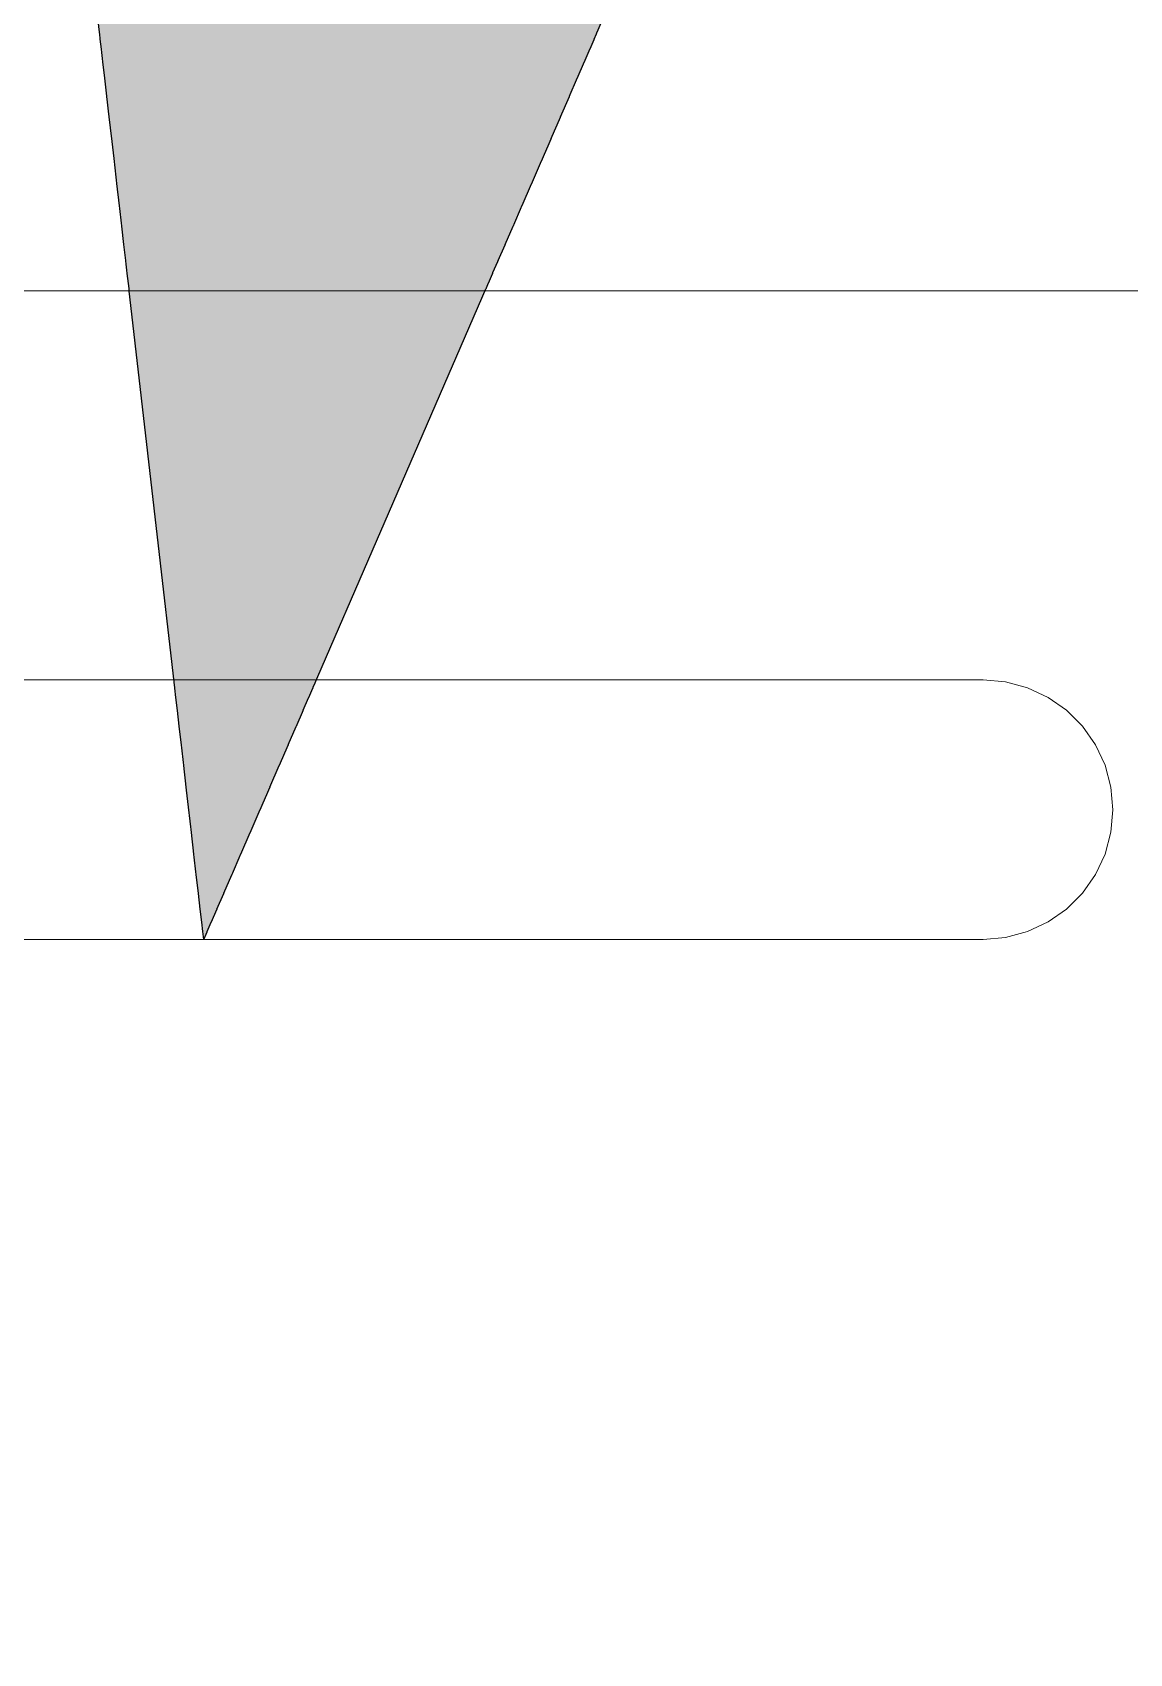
# Model space of a CAD drawing. Header units: metres. Extents: x 0.016 to 0.481, y 0.015 to 0.69.
# Drawn here: x 0.165476 to 0.168859, y 0.244778 to 0.249778 of the extents above; entities that cross this region are included whole.
import ezdxf
from ezdxf.xclip import XClip

# ---------------------------------------------------------------- set-up
doc = ezdxf.new("R2010")
doc.units = ezdxf.units.M
doc.header["$MEASUREMENT"] = 0
doc.header["$XCLIPFRAME"] = 0
doc.linetypes.add('Wipeout_Contour', pattern=[1, 0, -1])
for name, color, linetype in [('Dibujo & Figuras', 7, 'Continuous'), ('Nuevo_Estructura - Carga', 7, 'Continuous'), ('Nuevo_Interior - Escaleras & Barandillas', 7, 'Continuous')]:
    doc.layers.add(name, color=color, linetype=linetype)
doc.layers.add('Nuevo_Interior - Escaleras & Barandillas_Pluma_Nº__11', color=171, linetype='Continuous', lineweight=18)
doc.layers.add('Nuevo_Notas - Etiquetas_Pluma_Nº__45', color=7, linetype='Continuous', lineweight=25, true_color=0x40a5ff)

# ---------------------------------------------------------------- blocks, each defined once
blk = doc.blocks.new('Dibujo_1_1', base_point=(0.1429257, 0.2267809))
at = {"color": 254, "linetype": 'Wipeout_Contour', "lineweight": 0, "ltscale": 2.949589}
blk.add_wipeout([(0.1691169, 0.249005), (0.1502161, 0.249005), (0.1502341, 0.2489869), (0.1691125, 0.2489869)], dxfattribs=at).dxf.layer = 'Nuevo_Interior - Escaleras & Barandillas'
at = {"color": 254, "linetype": 'Wipeout_Contour', "lineweight": 0, "ltscale": 2.561162}
blk.add_wipeout([(0.1685241, 0.2477567), (0.1685447, 0.2477567), (0.1684773, 0.2477748), (0.1684585, 0.2477748)], dxfattribs=at).dxf.layer = 'Nuevo_Interior - Escaleras & Barandillas'
at = {"color": 254, "linetype": 'Wipeout_Contour', "lineweight": 0, "ltscale": 2.719472}
blk.add_wipeout([(0.1687746, 0.2473114), (0.1688018, 0.2473114), (0.1688079, 0.2473809), (0.1687805, 0.2473809)], dxfattribs=at).dxf.layer = 'Nuevo_Interior - Escaleras & Barandillas'
at = {"color": 254, "linetype": 'Wipeout_Contour', "lineweight": 0, "ltscale": 2.949045}
blk.add_wipeout([(0.1501866, 0.2490345), (0.1502161, 0.249005), (0.1691169, 0.249005), (0.169121, 0.2490345)], dxfattribs=at).dxf.layer = 'Nuevo_Interior - Escaleras & Barandillas'
at = {"color": 254, "linetype": 'Wipeout_Contour', "lineweight": 0, "ltscale": 2.539612}
blk.add_wipeout([(0.1685857, 0.2477273), (0.1686079, 0.2477273), (0.1685447, 0.2477567), (0.1685241, 0.2477567)], dxfattribs=at).dxf.layer = 'Nuevo_Interior - Escaleras & Barandillas'
at = {"color": 254, "linetype": 'Wipeout_Contour', "lineweight": 0, "ltscale": 2.733396}
blk.add_wipeout([(0.1687805, 0.2473809), (0.1688079, 0.2473809), (0.1688018, 0.2474503), (0.1687746, 0.2474503)], dxfattribs=at).dxf.layer = 'Nuevo_Interior - Escaleras & Barandillas'
at = {"color": 254, "linetype": 'Wipeout_Contour', "lineweight": 0, "ltscale": 2.591719}
blk.add_wipeout([(0.168757, 0.2472441), (0.1687837, 0.2472441), (0.1688018, 0.2473114), (0.1687746, 0.2473114)], dxfattribs=at).dxf.layer = 'Nuevo_Interior - Escaleras & Barandillas'
at = {"color": 254, "linetype": 'Wipeout_Contour', "lineweight": 0, "ltscale": 2.948561}
blk.add_wipeout([(0.1501466, 0.2490745), (0.1501866, 0.2490345), (0.169121, 0.2490345), (0.1691248, 0.2490745)], dxfattribs=at).dxf.layer = 'Nuevo_Interior - Escaleras & Barandillas'
at = {"color": 254, "linetype": 'Wipeout_Contour', "lineweight": 0, "ltscale": 2.50946}
blk.add_wipeout([(0.1684604, 0.2477567), (0.1685241, 0.2477567), (0.1684585, 0.2477748), (0.1684016, 0.2477748)], dxfattribs=at).dxf.layer = 'Nuevo_Interior - Escaleras & Barandillas'
at = {"color": 254, "linetype": 'Wipeout_Contour', "lineweight": 0, "ltscale": 2.516794}
blk.add_wipeout([(0.1686413, 0.2476873), (0.168665, 0.2476873), (0.1686079, 0.2477273), (0.1685857, 0.2477273)], dxfattribs=at).dxf.layer = 'Nuevo_Interior - Escaleras & Barandillas'
at = {"color": 254, "linetype": 'Wipeout_Contour', "lineweight": 0, "ltscale": 2.868335}
blk.add_wipeout([(0.168685, 0.2473114), (0.1687746, 0.2473114), (0.1687805, 0.2473809), (0.1686903, 0.2473809)], dxfattribs=at).dxf.layer = 'Nuevo_Interior - Escaleras & Barandillas'
at = {"color": 254, "linetype": 'Wipeout_Contour', "lineweight": 0, "ltscale": 2.617195}
blk.add_wipeout([(0.1687283, 0.2471809), (0.1687543, 0.2471809), (0.1687837, 0.2472441), (0.168757, 0.2472441)], dxfattribs=at).dxf.layer = 'Nuevo_Interior - Escaleras & Barandillas'
at = {"color": 254, "linetype": 'Wipeout_Contour', "lineweight": 0, "ltscale": 2.948152}
blk.add_wipeout([(0.169128, 0.2491238), (0.1500973, 0.2491238), (0.1501466, 0.2490745), (0.1691248, 0.2490745)], dxfattribs=at).dxf.layer = 'Nuevo_Interior - Escaleras & Barandillas'
at = {"color": 254, "linetype": 'Wipeout_Contour', "lineweight": 0, "ltscale": 2.524191}
blk.add_wipeout([(0.1685156, 0.2477273), (0.1685857, 0.2477273), (0.1685241, 0.2477567), (0.1684604, 0.2477567)], dxfattribs=at).dxf.layer = 'Nuevo_Interior - Escaleras & Barandillas'
at = {"color": 254, "linetype": 'Wipeout_Contour', "lineweight": 0, "ltscale": 2.495271}
blk.add_wipeout([(0.1686894, 0.247638), (0.1687143, 0.247638), (0.168665, 0.2476873), (0.1686413, 0.2476873)], dxfattribs=at).dxf.layer = 'Nuevo_Interior - Escaleras & Barandillas'
at = {"color": 254, "linetype": 'Wipeout_Contour', "lineweight": 0, "ltscale": 2.74377}
blk.add_wipeout([(0.1686692, 0.2472441), (0.168757, 0.2472441), (0.1687746, 0.2473114), (0.168685, 0.2473114)], dxfattribs=at).dxf.layer = 'Nuevo_Interior - Escaleras & Barandillas'
at = {"color": 254, "linetype": 'Wipeout_Contour', "lineweight": 0, "ltscale": 2.66338}
blk.add_wipeout([(0.1686894, 0.2471238), (0.1687143, 0.2471238), (0.1687543, 0.2471809), (0.1687283, 0.2471809)], dxfattribs=at).dxf.layer = 'Nuevo_Interior - Escaleras & Barandillas'
at = {"color": 254, "linetype": 'Wipeout_Contour', "lineweight": 0, "ltscale": 2.94783}
blk.add_wipeout([(0.1691306, 0.2491809), (0.1500402, 0.2491809), (0.1500973, 0.2491238), (0.169128, 0.2491238)], dxfattribs=at).dxf.layer = 'Nuevo_Interior - Escaleras & Barandillas'
at = {"color": 254, "linetype": 'Wipeout_Contour', "lineweight": 0, "ltscale": 2.598814}
blk.add_wipeout([(0.168359, 0.2477567), (0.1684604, 0.2477567), (0.1684016, 0.2477748), (0.168311, 0.2477748)], dxfattribs=at).dxf.layer = 'Nuevo_Interior - Escaleras & Barandillas'
at = {"color": 254, "linetype": 'Wipeout_Contour', "lineweight": 0, "ltscale": 2.546295}
blk.add_wipeout([(0.1685655, 0.2476873), (0.1686413, 0.2476873), (0.1685857, 0.2477273), (0.1685156, 0.2477273)], dxfattribs=at).dxf.layer = 'Nuevo_Interior - Escaleras & Barandillas'
at = {"color": 254, "linetype": 'Wipeout_Contour', "lineweight": 0, "ltscale": 2.481039}
blk.add_wipeout([(0.1687283, 0.2475809), (0.1687543, 0.2475809), (0.1687143, 0.247638), (0.1686894, 0.247638)], dxfattribs=at).dxf.layer = 'Nuevo_Interior - Escaleras & Barandillas'
at = {"color": 254, "linetype": 'Wipeout_Contour', "lineweight": 0, "ltscale": 2.665137}
blk.add_wipeout([(0.1686435, 0.2471809), (0.1687283, 0.2471809), (0.168757, 0.2472441), (0.1686692, 0.2472441)], dxfattribs=at).dxf.layer = 'Nuevo_Interior - Escaleras & Barandillas'
at = {"color": 254, "linetype": 'Wipeout_Contour', "lineweight": 0, "ltscale": 2.7067}
blk.add_wipeout([(0.1686413, 0.2470744), (0.168665, 0.2470744), (0.1687143, 0.2471238), (0.1686894, 0.2471238)], dxfattribs=at).dxf.layer = 'Nuevo_Interior - Escaleras & Barandillas'
at = {"color": 254, "linetype": 'Wipeout_Contour', "lineweight": 0, "ltscale": 2.947605}
blk.add_wipeout([(0.149977, 0.2492441), (0.1500402, 0.2491809), (0.1691306, 0.2491809), (0.1691326, 0.2492441)], dxfattribs=at).dxf.layer = 'Nuevo_Interior - Escaleras & Barandillas'
at = {"color": 254, "linetype": 'Wipeout_Contour', "lineweight": 0, "ltscale": 2.624194}
blk.add_wipeout([(0.1684041, 0.2477273), (0.1685156, 0.2477273), (0.1684604, 0.2477567), (0.168359, 0.2477567)], dxfattribs=at).dxf.layer = 'Nuevo_Interior - Escaleras & Barandillas'
at = {"color": 254, "linetype": 'Wipeout_Contour', "lineweight": 0, "ltscale": 2.577602}
blk.add_wipeout([(0.1686086, 0.247638), (0.1686894, 0.247638), (0.1686413, 0.2476873), (0.1685655, 0.2476873)], dxfattribs=at).dxf.layer = 'Nuevo_Interior - Escaleras & Barandillas'
at = {"color": 254, "linetype": 'Wipeout_Contour', "lineweight": 0, "ltscale": 2.487458}
blk.add_wipeout([(0.168757, 0.2475177), (0.1687837, 0.2475177), (0.1687543, 0.2475809), (0.1687283, 0.2475809)], dxfattribs=at).dxf.layer = 'Nuevo_Interior - Escaleras & Barandillas'
at = {"color": 254, "linetype": 'Wipeout_Contour', "lineweight": 0, "ltscale": 2.622025}
blk.add_wipeout([(0.1686086, 0.2471238), (0.1686894, 0.2471238), (0.1687283, 0.2471809), (0.1686435, 0.2471809)], dxfattribs=at).dxf.layer = 'Nuevo_Interior - Escaleras & Barandillas'
at = {"color": 254, "linetype": 'Wipeout_Contour', "lineweight": 0, "ltscale": 2.743835}
blk.add_wipeout([(0.1685857, 0.2470345), (0.1686079, 0.2470345), (0.168665, 0.2470744), (0.1686413, 0.2470744)], dxfattribs=at).dxf.layer = 'Nuevo_Interior - Escaleras & Barandillas'
at = {"color": 254, "linetype": 'Wipeout_Contour', "lineweight": 0, "ltscale": 2.947481}
blk.add_wipeout([(0.1499097, 0.2493114), (0.149977, 0.2492441), (0.1691326, 0.2492441), (0.1691337, 0.2493114)], dxfattribs=at).dxf.layer = 'Nuevo_Interior - Escaleras & Barandillas'
at = {"color": 254, "linetype": 'Wipeout_Contour', "lineweight": 0, "ltscale": 2.696485}
blk.add_wipeout([(0.1681929, 0.2477748), (0.1682269, 0.2477567), (0.168359, 0.2477567), (0.168311, 0.2477748)], dxfattribs=at).dxf.layer = 'Nuevo_Interior - Escaleras & Barandillas'
at = {"color": 254, "linetype": 'Wipeout_Contour', "lineweight": 0, "ltscale": 2.654194}
blk.add_wipeout([(0.1685156, 0.2477273), (0.1684041, 0.2477273), (0.1684448, 0.2476873), (0.1685655, 0.2476873)], dxfattribs=at).dxf.layer = 'Nuevo_Interior - Escaleras & Barandillas'
at = {"color": 254, "linetype": 'Wipeout_Contour', "lineweight": 0, "ltscale": 2.620844}
blk.add_wipeout([(0.1686435, 0.2475809), (0.1687283, 0.2475809), (0.1686894, 0.247638), (0.1686086, 0.247638)], dxfattribs=at).dxf.layer = 'Nuevo_Interior - Escaleras & Barandillas'
at = {"color": 254, "linetype": 'Wipeout_Contour', "lineweight": 0, "ltscale": 2.544442}
blk.add_wipeout([(0.1687746, 0.2474503), (0.1688018, 0.2474503), (0.1687837, 0.2475177), (0.168757, 0.2475177)], dxfattribs=at).dxf.layer = 'Nuevo_Interior - Escaleras & Barandillas'
at = {"color": 254, "linetype": 'Wipeout_Contour', "lineweight": 0, "ltscale": 2.604396}
blk.add_wipeout([(0.1685655, 0.2470744), (0.1686413, 0.2470744), (0.1686894, 0.2471238), (0.1686086, 0.2471238)], dxfattribs=at).dxf.layer = 'Nuevo_Interior - Escaleras & Barandillas'
at = {"color": 254, "linetype": 'Wipeout_Contour', "lineweight": 0, "ltscale": 2.775036}
blk.add_wipeout([(0.1685241, 0.247005), (0.1685447, 0.247005), (0.1686079, 0.2470345), (0.1685857, 0.2470345)], dxfattribs=at).dxf.layer = 'Nuevo_Interior - Escaleras & Barandillas'
at = {"color": 254, "linetype": 'Wipeout_Contour', "lineweight": 0, "ltscale": 2.947447}
blk.add_wipeout([(0.1498402, 0.2493809), (0.1499097, 0.2493114), (0.1691337, 0.2493114), (0.1691341, 0.2493809)], dxfattribs=at).dxf.layer = 'Nuevo_Interior - Escaleras & Barandillas'
at = {"color": 254, "linetype": 'Wipeout_Contour', "lineweight": 0, "ltscale": 2.721057}
blk.add_wipeout([(0.168359, 0.2477567), (0.1682269, 0.2477567), (0.1682588, 0.2477273), (0.1684041, 0.2477273)], dxfattribs=at).dxf.layer = 'Nuevo_Interior - Escaleras & Barandillas'
at = {"color": 254, "linetype": 'Wipeout_Contour', "lineweight": 0, "ltscale": 2.689527}
blk.add_wipeout([(0.1684448, 0.2476873), (0.16848, 0.247638), (0.1686086, 0.247638), (0.1685655, 0.2476873)], dxfattribs=at).dxf.layer = 'Nuevo_Interior - Escaleras & Barandillas'
at = {"color": 254, "linetype": 'Wipeout_Contour', "lineweight": 0, "ltscale": 2.6802}
blk.add_wipeout([(0.1686692, 0.2475177), (0.168757, 0.2475177), (0.1687283, 0.2475809), (0.1686435, 0.2475809)], dxfattribs=at).dxf.layer = 'Nuevo_Interior - Escaleras & Barandillas'
at = {"color": 254, "linetype": 'Wipeout_Contour', "lineweight": 0, "ltscale": 2.877114}
blk.add_wipeout([(0.1686903, 0.2473809), (0.1687805, 0.2473809), (0.1687746, 0.2474503), (0.168685, 0.2474503)], dxfattribs=at).dxf.layer = 'Nuevo_Interior - Escaleras & Barandillas'
at = {"color": 254, "linetype": 'Wipeout_Contour', "lineweight": 0, "ltscale": 2.603331}
blk.add_wipeout([(0.1685156, 0.2470345), (0.1685857, 0.2470345), (0.1686413, 0.2470744), (0.1685655, 0.2470744)], dxfattribs=at).dxf.layer = 'Nuevo_Interior - Escaleras & Barandillas'
at = {"color": 254, "linetype": 'Wipeout_Contour', "lineweight": 0, "ltscale": 2.801095}
blk.add_wipeout([(0.1684585, 0.2469869), (0.1684773, 0.2469869), (0.1685447, 0.247005), (0.1685241, 0.247005)], dxfattribs=at).dxf.layer = 'Nuevo_Interior - Escaleras & Barandillas'
at = {"color": 254, "linetype": 'Wipeout_Contour', "lineweight": 0, "ltscale": 2.946972}
blk.add_wipeout([(0.1108402, 0.2494503), (0.1108402, 0.2493809), (0.1691341, 0.2493809), (0.1691337, 0.2494503)], dxfattribs=at).dxf.layer = 'Nuevo_Interior - Escaleras & Barandillas'
at = {"color": 254, "linetype": 'Wipeout_Contour', "lineweight": 0, "ltscale": 2.798524}
blk.add_wipeout([(0.1680554, 0.2477748), (0.168073, 0.2477567), (0.1682269, 0.2477567), (0.1681929, 0.2477748)], dxfattribs=at).dxf.layer = 'Nuevo_Interior - Escaleras & Barandillas'
at = {"color": 254, "linetype": 'Wipeout_Contour', "lineweight": 0, "ltscale": 2.747888}
blk.add_wipeout([(0.1682588, 0.2477273), (0.1682876, 0.2476873), (0.1684448, 0.2476873), (0.1684041, 0.2477273)], dxfattribs=at).dxf.layer = 'Nuevo_Interior - Escaleras & Barandillas'
at = {"color": 254, "linetype": 'Wipeout_Contour', "lineweight": 0, "ltscale": 2.731193}
blk.add_wipeout([(0.16848, 0.247638), (0.1685085, 0.2475809), (0.1686435, 0.2475809), (0.1686086, 0.247638)], dxfattribs=at).dxf.layer = 'Nuevo_Interior - Escaleras & Barandillas'
at = {"color": 254, "linetype": 'Wipeout_Contour', "lineweight": 0, "ltscale": 2.762175}
blk.add_wipeout([(0.168685, 0.2474503), (0.1687746, 0.2474503), (0.168757, 0.2475177), (0.1686692, 0.2475177)], dxfattribs=at).dxf.layer = 'Nuevo_Interior - Escaleras & Barandillas'
at = {"color": 254, "linetype": 'Wipeout_Contour', "lineweight": 0, "ltscale": 2.904565}
blk.add_wipeout([(0.1685467, 0.2473809), (0.1685424, 0.2473114), (0.168685, 0.2473114), (0.1686903, 0.2473809)], dxfattribs=at).dxf.layer = 'Nuevo_Interior - Escaleras & Barandillas'
at = {"color": 254, "linetype": 'Wipeout_Contour', "lineweight": 0, "ltscale": 2.612336}
blk.add_wipeout([(0.1684604, 0.247005), (0.1685241, 0.247005), (0.1685857, 0.2470345), (0.1685156, 0.2470345)], dxfattribs=at).dxf.layer = 'Nuevo_Interior - Escaleras & Barandillas'
at = {"color": 254, "linetype": 'Wipeout_Contour', "lineweight": 0, "ltscale": 2.947016}
blk.add_wipeout([(0.1108402, 0.2494503), (0.1691337, 0.2494503), (0.1691326, 0.2495177), (0.1108402, 0.2495177)], dxfattribs=at).dxf.layer = 'Nuevo_Interior - Escaleras & Barandillas'
at = {"color": 254, "linetype": 'Wipeout_Contour', "lineweight": 0, "ltscale": 2.816205}
blk.add_wipeout([(0.1680895, 0.2477273), (0.1682588, 0.2477273), (0.1682269, 0.2477567), (0.168073, 0.2477567)], dxfattribs=at).dxf.layer = 'Nuevo_Interior - Escaleras & Barandillas'
at = {"color": 254, "linetype": 'Wipeout_Contour', "lineweight": 0, "ltscale": 2.77719}
blk.add_wipeout([(0.1683124, 0.247638), (0.16848, 0.247638), (0.1684448, 0.2476873), (0.1682876, 0.2476873)], dxfattribs=at).dxf.layer = 'Nuevo_Interior - Escaleras & Barandillas'
at = {"color": 254, "linetype": 'Wipeout_Contour', "lineweight": 0, "ltscale": 2.78056}
blk.add_wipeout([(0.1685085, 0.2475809), (0.1685295, 0.2475177), (0.1686692, 0.2475177), (0.1686435, 0.2475809)], dxfattribs=at).dxf.layer = 'Nuevo_Interior - Escaleras & Barandillas'
at = {"color": 254, "linetype": 'Wipeout_Contour', "lineweight": 0, "ltscale": 2.91062}
blk.add_wipeout([(0.1685424, 0.2474503), (0.1685467, 0.2473809), (0.1686903, 0.2473809), (0.168685, 0.2474503)], dxfattribs=at).dxf.layer = 'Nuevo_Interior - Escaleras & Barandillas'
at = {"color": 254, "linetype": 'Wipeout_Contour', "lineweight": 0, "ltscale": 2.823504}
blk.add_wipeout([(0.1685424, 0.2473114), (0.1685295, 0.2472441), (0.1686692, 0.2472441), (0.168685, 0.2473114)], dxfattribs=at).dxf.layer = 'Nuevo_Interior - Escaleras & Barandillas'
at = {"color": 254, "linetype": 'Wipeout_Contour', "lineweight": 0, "ltscale": 2.627286}
blk.add_wipeout([(0.1684016, 0.2469869), (0.1684585, 0.2469869), (0.1685241, 0.247005), (0.1684604, 0.247005)], dxfattribs=at).dxf.layer = 'Nuevo_Interior - Escaleras & Barandillas'
at = {"color": 254, "linetype": 'Wipeout_Contour', "lineweight": 0, "ltscale": 2.947059}
blk.add_wipeout([(0.1108402, 0.2495809), (0.1108402, 0.2495177), (0.1691326, 0.2495177), (0.1691306, 0.2495809)], dxfattribs=at).dxf.layer = 'Nuevo_Interior - Escaleras & Barandillas'
at = {"color": 254, "linetype": 'Wipeout_Contour', "lineweight": 0, "ltscale": 2.888174}
blk.add_wipeout([(0.1679169, 0.2477567), (0.168073, 0.2477567), (0.1680554, 0.2477748), (0.1679124, 0.2477748)], dxfattribs=at).dxf.layer = 'Nuevo_Interior - Escaleras & Barandillas'
at = {"color": 254, "linetype": 'Wipeout_Contour', "lineweight": 0, "ltscale": 2.834524}
blk.add_wipeout([(0.1681044, 0.2476873), (0.1682876, 0.2476873), (0.1682588, 0.2477273), (0.1680895, 0.2477273)], dxfattribs=at).dxf.layer = 'Nuevo_Interior - Escaleras & Barandillas'
at = {"color": 254, "linetype": 'Wipeout_Contour', "lineweight": 0, "ltscale": 2.809292}
blk.add_wipeout([(0.1683326, 0.2475809), (0.1685085, 0.2475809), (0.16848, 0.247638), (0.1683124, 0.247638)], dxfattribs=at).dxf.layer = 'Nuevo_Interior - Escaleras & Barandillas'
at = {"color": 254, "linetype": 'Wipeout_Contour', "lineweight": 0, "ltscale": 2.839507}
blk.add_wipeout([(0.1685295, 0.2475177), (0.1685424, 0.2474503), (0.168685, 0.2474503), (0.1686692, 0.2475177)], dxfattribs=at).dxf.layer = 'Nuevo_Interior - Escaleras & Barandillas'
at = {"color": 254, "linetype": 'Wipeout_Contour', "lineweight": 0, "ltscale": 2.923168}
blk.add_wipeout([(0.1683566, 0.2473114), (0.1685424, 0.2473114), (0.1685467, 0.2473809), (0.1683596, 0.2473809)], dxfattribs=at).dxf.layer = 'Nuevo_Interior - Escaleras & Barandillas'
at = {"color": 254, "linetype": 'Wipeout_Contour', "lineweight": 0, "ltscale": 2.758197}
blk.add_wipeout([(0.1685295, 0.2472441), (0.1685085, 0.2471809), (0.1686435, 0.2471809), (0.1686692, 0.2472441)], dxfattribs=at).dxf.layer = 'Nuevo_Interior - Escaleras & Barandillas'
at = {"color": 254, "linetype": 'Wipeout_Contour', "lineweight": 0, "ltscale": 2.947098}
blk.add_wipeout([(0.169128, 0.249638), (0.1108402, 0.249638), (0.1108402, 0.2495809), (0.1691306, 0.2495809)], dxfattribs=at).dxf.layer = 'Nuevo_Interior - Escaleras & Barandillas'
at = {"color": 254, "linetype": 'Wipeout_Contour', "lineweight": 0, "ltscale": 2.895516}
blk.add_wipeout([(0.167921, 0.2477273), (0.1680895, 0.2477273), (0.168073, 0.2477567), (0.1679169, 0.2477567)], dxfattribs=at).dxf.layer = 'Nuevo_Interior - Escaleras & Barandillas'
at = {"color": 254, "linetype": 'Wipeout_Contour', "lineweight": 0, "ltscale": 2.853535}
blk.add_wipeout([(0.1681173, 0.247638), (0.1683124, 0.247638), (0.1682876, 0.2476873), (0.1681044, 0.2476873)], dxfattribs=at).dxf.layer = 'Nuevo_Interior - Escaleras & Barandillas'
at = {"color": 254, "linetype": 'Wipeout_Contour', "lineweight": 0, "ltscale": 2.844647}
blk.add_wipeout([(0.1683475, 0.2475177), (0.1685295, 0.2475177), (0.1685085, 0.2475809), (0.1683326, 0.2475809)], dxfattribs=at).dxf.layer = 'Nuevo_Interior - Escaleras & Barandillas'
at = {"color": 254, "linetype": 'Wipeout_Contour', "lineweight": 0, "ltscale": 2.927745}
blk.add_wipeout([(0.1683596, 0.2473809), (0.1685467, 0.2473809), (0.1685424, 0.2474503), (0.1683566, 0.2474503)], dxfattribs=at).dxf.layer = 'Nuevo_Interior - Escaleras & Barandillas'
at = {"color": 254, "linetype": 'Wipeout_Contour', "lineweight": 0, "ltscale": 2.87086}
blk.add_wipeout([(0.1683475, 0.2472441), (0.1685295, 0.2472441), (0.1685424, 0.2473114), (0.1683566, 0.2473114)], dxfattribs=at).dxf.layer = 'Nuevo_Interior - Escaleras & Barandillas'
at = {"color": 254, "linetype": 'Wipeout_Contour', "lineweight": 0, "ltscale": 2.706859}
blk.add_wipeout([(0.1685085, 0.2471809), (0.16848, 0.2471238), (0.1686086, 0.2471238), (0.1686435, 0.2471809)], dxfattribs=at).dxf.layer = 'Nuevo_Interior - Escaleras & Barandillas'
at = {"color": 254, "linetype": 'Wipeout_Contour', "lineweight": 0, "ltscale": 2.947132}
blk.add_wipeout([(0.1691248, 0.2496873), (0.1108402, 0.2496873), (0.1108402, 0.249638), (0.169128, 0.249638)], dxfattribs=at).dxf.layer = 'Nuevo_Interior - Escaleras & Barandillas'
at = {"color": 254, "linetype": 'Wipeout_Contour', "lineweight": 0, "ltscale": 2.903249}
blk.add_wipeout([(0.1679247, 0.2476873), (0.1681044, 0.2476873), (0.1680895, 0.2477273), (0.167921, 0.2477273)], dxfattribs=at).dxf.layer = 'Nuevo_Interior - Escaleras & Barandillas'
at = {"color": 254, "linetype": 'Wipeout_Contour', "lineweight": 0, "ltscale": 2.873345}
blk.add_wipeout([(0.1681277, 0.2475809), (0.1683326, 0.2475809), (0.1683124, 0.247638), (0.1681173, 0.247638)], dxfattribs=at).dxf.layer = 'Nuevo_Interior - Escaleras & Barandillas'
at = {"color": 254, "linetype": 'Wipeout_Contour', "lineweight": 0, "ltscale": 2.883865}
blk.add_wipeout([(0.1683566, 0.2474503), (0.1685424, 0.2474503), (0.1685295, 0.2475177), (0.1683475, 0.2475177)], dxfattribs=at).dxf.layer = 'Nuevo_Interior - Escaleras & Barandillas'
at = {"color": 254, "linetype": 'Wipeout_Contour', "lineweight": 0, "ltscale": 2.935823}
blk.add_wipeout([(0.1681401, 0.2473114), (0.1683566, 0.2473114), (0.1683596, 0.2473809), (0.1681417, 0.2473809)], dxfattribs=at).dxf.layer = 'Nuevo_Interior - Escaleras & Barandillas'
at = {"color": 254, "linetype": 'Wipeout_Contour', "lineweight": 0, "ltscale": 2.824355}
blk.add_wipeout([(0.1683326, 0.2471809), (0.1685085, 0.2471809), (0.1685295, 0.2472441), (0.1683475, 0.2472441)], dxfattribs=at).dxf.layer = 'Nuevo_Interior - Escaleras & Barandillas'
at = {"color": 254, "linetype": 'Wipeout_Contour', "lineweight": 0, "ltscale": 2.668217}
blk.add_wipeout([(0.16848, 0.2471238), (0.1684448, 0.2470744), (0.1685655, 0.2470744), (0.1686086, 0.2471238)], dxfattribs=at).dxf.layer = 'Nuevo_Interior - Escaleras & Barandillas'
at = {"color": 254, "linetype": 'Wipeout_Contour', "lineweight": 0, "ltscale": 2.94716}
blk.add_wipeout([(0.1108402, 0.2497273), (0.1108402, 0.2496873), (0.1691248, 0.2496873), (0.169121, 0.2497273)], dxfattribs=at).dxf.layer = 'Nuevo_Interior - Escaleras & Barandillas'
at = {"color": 254, "linetype": 'Wipeout_Contour', "lineweight": 0, "ltscale": 2.911315}
blk.add_wipeout([(0.167928, 0.247638), (0.1681173, 0.247638), (0.1681044, 0.2476873), (0.1679247, 0.2476873)], dxfattribs=at).dxf.layer = 'Nuevo_Interior - Escaleras & Barandillas'
at = {"color": 254, "linetype": 'Wipeout_Contour', "lineweight": 0, "ltscale": 2.894109}
blk.add_wipeout([(0.1681354, 0.2475177), (0.1683475, 0.2475177), (0.1683326, 0.2475809), (0.1681277, 0.2475809)], dxfattribs=at).dxf.layer = 'Nuevo_Interior - Escaleras & Barandillas'
at = {"color": 254, "linetype": 'Wipeout_Contour', "lineweight": 0, "ltscale": 2.939371}
blk.add_wipeout([(0.1681417, 0.2473809), (0.1683596, 0.2473809), (0.1683566, 0.2474503), (0.1681401, 0.2474503)], dxfattribs=at).dxf.layer = 'Nuevo_Interior - Escaleras & Barandillas'
at = {"color": 254, "linetype": 'Wipeout_Contour', "lineweight": 0, "ltscale": 2.905593}
blk.add_wipeout([(0.1681354, 0.2472441), (0.1683475, 0.2472441), (0.1683566, 0.2473114), (0.1681401, 0.2473114)], dxfattribs=at).dxf.layer = 'Nuevo_Interior - Escaleras & Barandillas'
at = {"color": 254, "linetype": 'Wipeout_Contour', "lineweight": 0, "ltscale": 2.783112}
blk.add_wipeout([(0.1683124, 0.2471238), (0.16848, 0.2471238), (0.1685085, 0.2471809), (0.1683326, 0.2471809)], dxfattribs=at).dxf.layer = 'Nuevo_Interior - Escaleras & Barandillas'
at = {"color": 254, "linetype": 'Wipeout_Contour', "lineweight": 0, "ltscale": 2.641112}
blk.add_wipeout([(0.1684041, 0.2470345), (0.1685156, 0.2470345), (0.1685655, 0.2470744), (0.1684448, 0.2470744)], dxfattribs=at).dxf.layer = 'Nuevo_Interior - Escaleras & Barandillas'
at = {"color": 254, "linetype": 'Wipeout_Contour', "lineweight": 0, "ltscale": 2.947182}
blk.add_wipeout([(0.1108402, 0.2497567), (0.1108402, 0.2497273), (0.169121, 0.2497273), (0.1691169, 0.2497567)], dxfattribs=at).dxf.layer = 'Nuevo_Interior - Escaleras & Barandillas'
at = {"color": 254, "linetype": 'Wipeout_Contour', "lineweight": 0, "ltscale": 2.919689}
blk.add_wipeout([(0.1679306, 0.2475809), (0.1681277, 0.2475809), (0.1681173, 0.247638), (0.167928, 0.247638)], dxfattribs=at).dxf.layer = 'Nuevo_Interior - Escaleras & Barandillas'
at = {"color": 254, "linetype": 'Wipeout_Contour', "lineweight": 0, "ltscale": 2.916031}
blk.add_wipeout([(0.1681401, 0.2474503), (0.1683566, 0.2474503), (0.1683475, 0.2475177), (0.1681354, 0.2475177)], dxfattribs=at).dxf.layer = 'Nuevo_Interior - Escaleras & Barandillas'
at = {"color": 254, "linetype": 'Wipeout_Contour', "lineweight": 0, "ltscale": 2.944242}
blk.add_wipeout([(0.1679337, 0.2473114), (0.1681401, 0.2473114), (0.1681417, 0.2473809), (0.1679341, 0.2473809)], dxfattribs=at).dxf.layer = 'Nuevo_Interior - Escaleras & Barandillas'
at = {"color": 254, "linetype": 'Wipeout_Contour', "lineweight": 0, "ltscale": 2.877066}
blk.add_wipeout([(0.1681277, 0.2471809), (0.1683326, 0.2471809), (0.1683475, 0.2472441), (0.1681354, 0.2472441)], dxfattribs=at).dxf.layer = 'Nuevo_Interior - Escaleras & Barandillas'
at = {"color": 254, "linetype": 'Wipeout_Contour', "lineweight": 0, "ltscale": 2.746841}
blk.add_wipeout([(0.1682876, 0.2470744), (0.1684448, 0.2470744), (0.16848, 0.2471238), (0.1683124, 0.2471238)], dxfattribs=at).dxf.layer = 'Nuevo_Interior - Escaleras & Barandillas'
at = {"color": 254, "linetype": 'Wipeout_Contour', "lineweight": 0, "ltscale": 2.624237}
blk.add_wipeout([(0.168359, 0.247005), (0.1684604, 0.247005), (0.1685156, 0.2470345), (0.1684041, 0.2470345)], dxfattribs=at).dxf.layer = 'Nuevo_Interior - Escaleras & Barandillas'
at = {"color": 254, "linetype": 'Wipeout_Contour', "lineweight": 0, "ltscale": 2.947196}
blk.add_wipeout([(0.1691125, 0.2497748), (0.1108402, 0.2497748), (0.1108402, 0.2497567), (0.1691169, 0.2497567)], dxfattribs=at).dxf.layer = 'Nuevo_Interior - Escaleras & Barandillas'
at = {"color": 254, "linetype": 'Wipeout_Contour', "lineweight": 0, "ltscale": 2.928371}
blk.add_wipeout([(0.1679325, 0.2475177), (0.1681354, 0.2475177), (0.1681277, 0.2475809), (0.1679306, 0.2475809)], dxfattribs=at).dxf.layer = 'Nuevo_Interior - Escaleras & Barandillas'
at = {"color": 254, "linetype": 'Wipeout_Contour', "lineweight": 0, "ltscale": 2.946751}
blk.add_wipeout([(0.1679341, 0.2473809), (0.1681417, 0.2473809), (0.1681401, 0.2474503), (0.1679337, 0.2474503)], dxfattribs=at).dxf.layer = 'Nuevo_Interior - Escaleras & Barandillas'
at = {"color": 254, "linetype": 'Wipeout_Contour', "lineweight": 0, "ltscale": 2.929903}
blk.add_wipeout([(0.1679325, 0.2472441), (0.1681354, 0.2472441), (0.1681401, 0.2473114), (0.1679337, 0.2473114)], dxfattribs=at).dxf.layer = 'Nuevo_Interior - Escaleras & Barandillas'
at = {"color": 254, "linetype": 'Wipeout_Contour', "lineweight": 0, "ltscale": 2.850013}
blk.add_wipeout([(0.1681173, 0.2471238), (0.1683124, 0.2471238), (0.1683326, 0.2471809), (0.1681277, 0.2471809)], dxfattribs=at).dxf.layer = 'Nuevo_Interior - Escaleras & Barandillas'
at = {"color": 254, "linetype": 'Wipeout_Contour', "lineweight": 0, "ltscale": 2.715457}
blk.add_wipeout([(0.1682876, 0.2470744), (0.1682588, 0.2470345), (0.1684041, 0.2470345), (0.1684448, 0.2470744)], dxfattribs=at).dxf.layer = 'Nuevo_Interior - Escaleras & Barandillas'
at = {"color": 254, "linetype": 'Wipeout_Contour', "lineweight": 0, "ltscale": 2.616086}
blk.add_wipeout([(0.168311, 0.2469869), (0.1684016, 0.2469869), (0.1684604, 0.247005), (0.168359, 0.247005)], dxfattribs=at).dxf.layer = 'Nuevo_Interior - Escaleras & Barandillas'
at = {"color": 254, "linetype": 'Wipeout_Contour', "lineweight": 0, "ltscale": 2.93738}
blk.add_wipeout([(0.1679337, 0.2474503), (0.1681401, 0.2474503), (0.1681354, 0.2475177), (0.1679325, 0.2475177)], dxfattribs=at).dxf.layer = 'Nuevo_Interior - Escaleras & Barandillas'
at = {"color": 254, "linetype": 'Wipeout_Contour', "lineweight": 0, "ltscale": 2.91599}
blk.add_wipeout([(0.1679306, 0.2471809), (0.1681277, 0.2471809), (0.1681354, 0.2472441), (0.1679325, 0.2472441)], dxfattribs=at).dxf.layer = 'Nuevo_Interior - Escaleras & Barandillas'
at = {"color": 254, "linetype": 'Wipeout_Contour', "lineweight": 0, "ltscale": 2.824289}
blk.add_wipeout([(0.1681044, 0.2470744), (0.1682876, 0.2470744), (0.1683124, 0.2471238), (0.1681173, 0.2471238)], dxfattribs=at).dxf.layer = 'Nuevo_Interior - Escaleras & Barandillas'
at = {"color": 254, "linetype": 'Wipeout_Contour', "lineweight": 0, "ltscale": 2.68903}
blk.add_wipeout([(0.1682588, 0.2470345), (0.1682269, 0.247005), (0.168359, 0.247005), (0.1684041, 0.2470345)], dxfattribs=at).dxf.layer = 'Nuevo_Interior - Escaleras & Barandillas'
at = {"color": 254, "linetype": 'Wipeout_Contour', "lineweight": 0, "ltscale": 2.902471}
blk.add_wipeout([(0.167928, 0.2471238), (0.1681173, 0.2471238), (0.1681277, 0.2471809), (0.1679306, 0.2471809)], dxfattribs=at).dxf.layer = 'Nuevo_Interior - Escaleras & Barandillas'
at = {"color": 254, "linetype": 'Wipeout_Contour', "lineweight": 0, "ltscale": 2.799834}
blk.add_wipeout([(0.1680895, 0.2470345), (0.1682588, 0.2470345), (0.1682876, 0.2470744), (0.1681044, 0.2470744)], dxfattribs=at).dxf.layer = 'Nuevo_Interior - Escaleras & Barandillas'
at = {"color": 254, "linetype": 'Wipeout_Contour', "lineweight": 0, "ltscale": 2.667716}
blk.add_wipeout([(0.1681929, 0.2469869), (0.168311, 0.2469869), (0.168359, 0.247005), (0.1682269, 0.247005)], dxfattribs=at).dxf.layer = 'Nuevo_Interior - Escaleras & Barandillas'
at = {"color": 254, "linetype": 'Wipeout_Contour', "lineweight": 0, "ltscale": 2.889338}
blk.add_wipeout([(0.1679247, 0.2470744), (0.1681044, 0.2470744), (0.1681173, 0.2471238), (0.167928, 0.2471238)], dxfattribs=at).dxf.layer = 'Nuevo_Interior - Escaleras & Barandillas'
at = {"color": 254, "linetype": 'Wipeout_Contour', "lineweight": 0, "ltscale": 2.776683}
blk.add_wipeout([(0.168073, 0.247005), (0.1682269, 0.247005), (0.1682588, 0.2470345), (0.1680895, 0.2470345)], dxfattribs=at).dxf.layer = 'Nuevo_Interior - Escaleras & Barandillas'
at = {"color": 254, "linetype": 'Wipeout_Contour', "lineweight": 0, "ltscale": 2.876612}
blk.add_wipeout([(0.167921, 0.2470345), (0.1680895, 0.2470345), (0.1681044, 0.2470744), (0.1679247, 0.2470744)], dxfattribs=at).dxf.layer = 'Nuevo_Interior - Escaleras & Barandillas'
at = {"color": 254, "linetype": 'Wipeout_Contour', "lineweight": 0, "ltscale": 2.754983}
blk.add_wipeout([(0.1680554, 0.2469869), (0.1681929, 0.2469869), (0.1682269, 0.247005), (0.168073, 0.247005)], dxfattribs=at).dxf.layer = 'Nuevo_Interior - Escaleras & Barandillas'
at = {"color": 254, "linetype": 'Wipeout_Contour', "lineweight": 0, "ltscale": 2.864353}
blk.add_wipeout([(0.1679169, 0.247005), (0.168073, 0.247005), (0.1680895, 0.2470345), (0.167921, 0.2470345)], dxfattribs=at).dxf.layer = 'Nuevo_Interior - Escaleras & Barandillas'
at = {"color": 254, "linetype": 'Wipeout_Contour', "lineweight": 0, "ltscale": 2.852678}
blk.add_wipeout([(0.1679124, 0.2469869), (0.1680554, 0.2469869), (0.168073, 0.247005), (0.1679169, 0.247005)], dxfattribs=at).dxf.layer = 'Nuevo_Interior - Escaleras & Barandillas'
at = {"color": 254, "linetype": 'Wipeout_Contour', "lineweight": 0, "ltscale": 2.948743}
blk.add_wipeout([(0.1502402, 0.2469869), (0.1679124, 0.2469869), (0.1679169, 0.247005), (0.1502402, 0.247005)], dxfattribs=at).dxf.layer = 'Nuevo_Interior - Escaleras & Barandillas'
at = {"color": 254, "linetype": 'Wipeout_Contour', "lineweight": 0, "ltscale": 2.948712}
blk.add_wipeout([(0.1502402, 0.247005), (0.1679169, 0.247005), (0.167921, 0.2470345), (0.1502402, 0.2470345)], dxfattribs=at).dxf.layer = 'Nuevo_Interior - Escaleras & Barandillas'
at = {"color": 254, "linetype": 'Wipeout_Contour', "lineweight": 0, "ltscale": 2.948802}
blk.add_wipeout([(0.1502402, 0.2470744), (0.1502402, 0.2470345), (0.167921, 0.2470345), (0.1679247, 0.2470744)], dxfattribs=at).dxf.layer = 'Nuevo_Interior - Escaleras & Barandillas'
at = {"color": 254, "linetype": 'Wipeout_Contour', "lineweight": 0, "ltscale": 2.948849}
blk.add_wipeout([(0.1502402, 0.2471238), (0.1502402, 0.2470744), (0.1679247, 0.2470744), (0.167928, 0.2471238)], dxfattribs=at).dxf.layer = 'Nuevo_Interior - Escaleras & Barandillas'
at = {"color": 254, "linetype": 'Wipeout_Contour', "lineweight": 0, "ltscale": 2.948922}
blk.add_wipeout([(0.1502402, 0.2471809), (0.1502402, 0.2471238), (0.167928, 0.2471238), (0.1679306, 0.2471809)], dxfattribs=at).dxf.layer = 'Nuevo_Interior - Escaleras & Barandillas'
at = {"color": 254, "linetype": 'Wipeout_Contour', "lineweight": 0, "ltscale": 2.949005}
blk.add_wipeout([(0.1502402, 0.2472441), (0.1502402, 0.2471809), (0.1679306, 0.2471809), (0.1679325, 0.2472441)], dxfattribs=at).dxf.layer = 'Nuevo_Interior - Escaleras & Barandillas'
at = {"color": 254, "linetype": 'Wipeout_Contour', "lineweight": 0, "ltscale": 2.949096}
blk.add_wipeout([(0.1502402, 0.2473114), (0.1502402, 0.2472441), (0.1679325, 0.2472441), (0.1679337, 0.2473114)], dxfattribs=at).dxf.layer = 'Nuevo_Interior - Escaleras & Barandillas'
at = {"color": 254, "linetype": 'Wipeout_Contour', "lineweight": 0, "ltscale": 2.94918}
blk.add_wipeout([(0.1502402, 0.2473114), (0.1679337, 0.2473114), (0.1679341, 0.2473809), (0.1502402, 0.2473809)], dxfattribs=at).dxf.layer = 'Nuevo_Interior - Escaleras & Barandillas'
at = {"color": 254, "linetype": 'Wipeout_Contour', "lineweight": 0, "ltscale": 2.949238}
blk.add_wipeout([(0.1502402, 0.2473809), (0.1679341, 0.2473809), (0.1679337, 0.2474503), (0.1502402, 0.2474503)], dxfattribs=at).dxf.layer = 'Nuevo_Interior - Escaleras & Barandillas'
at = {"color": 254, "linetype": 'Wipeout_Contour', "lineweight": 0, "ltscale": 2.949264}
blk.add_wipeout([(0.1502402, 0.2475177), (0.1502402, 0.2474503), (0.1679337, 0.2474503), (0.1679325, 0.2475177)], dxfattribs=at).dxf.layer = 'Nuevo_Interior - Escaleras & Barandillas'
at = {"color": 254, "linetype": 'Wipeout_Contour', "lineweight": 0, "ltscale": 2.949287}
blk.add_wipeout([(0.1679306, 0.2475809), (0.1502402, 0.2475809), (0.1502402, 0.2475177), (0.1679325, 0.2475177)], dxfattribs=at).dxf.layer = 'Nuevo_Interior - Escaleras & Barandillas'
at = {"color": 254, "linetype": 'Wipeout_Contour', "lineweight": 0, "ltscale": 2.949323}
blk.add_wipeout([(0.167928, 0.247638), (0.1502402, 0.247638), (0.1502402, 0.2475809), (0.1679306, 0.2475809)], dxfattribs=at).dxf.layer = 'Nuevo_Interior - Escaleras & Barandillas'
at = {"color": 254, "linetype": 'Wipeout_Contour', "lineweight": 0, "ltscale": 2.949333}
blk.add_wipeout([(0.1679247, 0.2476873), (0.1502402, 0.2476873), (0.1502402, 0.247638), (0.167928, 0.247638)], dxfattribs=at).dxf.layer = 'Nuevo_Interior - Escaleras & Barandillas'
at = {"color": 254, "linetype": 'Wipeout_Contour', "lineweight": 0, "ltscale": 2.949341}
blk.add_wipeout([(0.1502402, 0.2477273), (0.1502402, 0.2476873), (0.1679247, 0.2476873), (0.167921, 0.2477273)], dxfattribs=at).dxf.layer = 'Nuevo_Interior - Escaleras & Barandillas'
at = {"color": 254, "linetype": 'Wipeout_Contour', "lineweight": 0, "ltscale": 2.949342}
blk.add_wipeout([(0.1679169, 0.2477567), (0.1502402, 0.2477567), (0.1502402, 0.2477273), (0.167921, 0.2477273)], dxfattribs=at).dxf.layer = 'Nuevo_Interior - Escaleras & Barandillas'
at = {"color": 254, "linetype": 'Wipeout_Contour', "lineweight": 0, "ltscale": 2.949345}
blk.add_wipeout([(0.1679124, 0.2477748), (0.1502402, 0.2477748), (0.1502402, 0.2477567), (0.1679169, 0.2477567)], dxfattribs=at).dxf.layer = 'Nuevo_Interior - Escaleras & Barandillas'
at = {"color": 254, "linetype": 'Wipeout_Contour', "lineweight": 0, "ltscale": 5.923247}
blk.add_wipeout([(0.1646074, 0.2857809), (0.1646074, 0.2497809), (0.1696079, 0.2497809), (0.1696774, 0.2497748), (0.1697447, 0.2497567), (0.1698079, 0.2497273), (0.169865, 0.2496873), (0.1699143, 0.249638), (0.1699543, 0.2495809), (0.1699838, 0.2495177), (0.1700018, 0.2494503), (0.1700079, 0.2493809), (0.1700079, 0.2311809), (0.1700079, 0.2297809), (0.1706074, 0.2297809), (0.1706074, 0.2857809)], dxfattribs=at).dxf.layer = 'Nuevo_Estructura - Carga'
at = {"color": 254, "linetype": 'Wipeout_Contour', "lineweight": 0, "ltscale": 17.90713}
blk.add_wipeout([(0.1646074, 0.2469809), (0.1646074, 0.2315809), (0.1692074, 0.2315809), (0.1692074, 0.2489809), (0.1646074, 0.2489809), (0.1646074, 0.2477809), (0.1684079, 0.2477809), (0.1684773, 0.2477748), (0.1685447, 0.2477567), (0.1686079, 0.2477273), (0.168665, 0.2476873), (0.1687143, 0.247638), (0.1687543, 0.2475809), (0.1687837, 0.2475177), (0.1688018, 0.2474503), (0.1688079, 0.2473809), (0.1688018, 0.2473114), (0.1687837, 0.2472441), (0.1687543, 0.2471809), (0.1687143, 0.2471238), (0.168665, 0.2470744), (0.1686079, 0.2470345), (0.1685447, 0.247005), (0.1684773, 0.2469869), (0.1684079, 0.2469809)], dxfattribs=at).dxf.layer = 'Nuevo_Estructura - Carga'
at = {"layer": 'Nuevo_Notas - Etiquetas_Pluma_Nº__45', "linetype": 'Continuous', "lineweight": 25, "true_color": 0x40a5ff}
blk.add_hatch(color=161, dxfattribs=at).paths.add_polyline_path([(0.1660046, 0.2469809), (0.1675418, 0.2505256), (0.1655635, 0.2508193)])
at = {"layer": 'Nuevo_Interior - Escaleras & Barandillas_Pluma_Nº__11', "color": 171, "linetype": 'Continuous', "lineweight": 18, "ltscale": 1000}
for p, q in [((0.1502401, 0.2489809), (0.1691079, 0.2489809)), ((0.1502402, 0.2477809), (0.1679079, 0.2477809)), ((0.1679079, 0.2477809), (0.1680373, 0.2477809)), ((0.1680373, 0.2477809), (0.1681579, 0.2477809)), ((0.1681579, 0.2477809), (0.1682614, 0.2477809)), ((0.1682614, 0.2477809), (0.1683409, 0.2477809)), ((0.1683409, 0.2477809), (0.1683908, 0.2477809)), ((0.1683908, 0.2477809), (0.1684079, 0.2477809)), ((0.1684079, 0.2477809), (0.1684773, 0.2477748)), ((0.1684773, 0.2477748), (0.1685447, 0.2477567)), ((0.1685447, 0.2477567), (0.1686079, 0.2477273)), ((0.1686079, 0.2477273), (0.168665, 0.2476873)), ((0.168665, 0.2476873), (0.1687143, 0.247638)), ((0.1687143, 0.247638), (0.1687543, 0.2475809)), ((0.1687543, 0.2475809), (0.1687837, 0.2475177)), ((0.1687837, 0.2475177), (0.1688018, 0.2474503)), ((0.1688018, 0.2474503), (0.1688079, 0.2473809)), ((0.1688079, 0.2473809), (0.1688018, 0.2473114)), ((0.1688018, 0.2473114), (0.1687837, 0.2472441)), ((0.1687837, 0.2472441), (0.1687543, 0.2471809)), ((0.1687543, 0.2471809), (0.1687143, 0.2471238)), ((0.1687143, 0.2471238), (0.168665, 0.2470744)), ((0.168665, 0.2470744), (0.1686079, 0.2470345)), ((0.1686079, 0.2470345), (0.1685447, 0.247005)), ((0.1502402, 0.2469809), (0.1679079, 0.2469809)), ((0.1679079, 0.2469809), (0.1680373, 0.2469809)), ((0.1680373, 0.2469809), (0.1681579, 0.2469809)), ((0.1681579, 0.2469809), (0.1682614, 0.2469809)), ((0.1682614, 0.2469809), (0.1683409, 0.2469809)), ((0.1683409, 0.2469809), (0.1683908, 0.2469809)), ((0.1683908, 0.2469809), (0.1684079, 0.2469809)), ((0.1684773, 0.2469869), (0.1684079, 0.2469809)), ((0.1685447, 0.247005), (0.1684773, 0.2469869))]:
    blk.add_line(p, q, dxfattribs=at)
at = {"layer": 'Nuevo_Notas - Etiquetas_Pluma_Nº__45', "color": 161, "linetype": 'Continuous', "lineweight": 25, "ltscale": 1000, "true_color": 0x40a5ff}
for q in [(0.1655635, 0.2508193), (0.1675418, 0.2505256)]:
    blk.add_line((0.1660046, 0.2469809), q, dxfattribs=at)

msp = doc.modelspace()

# ---------------------------------------------------------------- block references
at = {"layer": 'Dibujo & Figuras', "color": 151, "linetype": 'Continuous', "lineweight": 20, "ltscale": 1000, "true_color": 0x80c2ff}
ref = msp.add_blockref('Dibujo_1_1', (0.1429257, 0.2267809), dxfattribs=at)
XClip(ref).set_block_clipping_path([(0.0588401842, 0.1517808679), (0.2270111544, 0.3017808684)])

doc.saveas('drawing.dxf')
